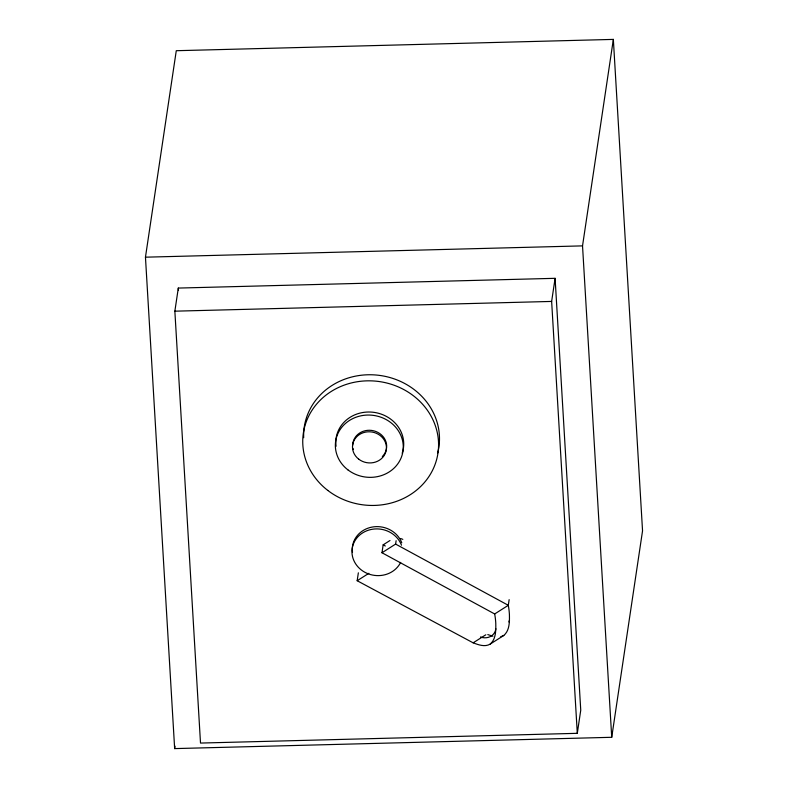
<?xml version="1.0" encoding="UTF-8"?>
<svg xmlns="http://www.w3.org/2000/svg" width="788" height="788" viewBox="0 0 788 788"><rect width="100%" height="100%" fill="white"/><g stroke="black" fill="none" stroke-linecap="round" stroke-linejoin="round"><path stroke-width="1.18" d="M145.455 257.184L176.276 50.708L613.35 39.4L642.545 530.817L611.724 737.292L174.65 748.6L145.455 257.184L582.529 245.876L613.35 39.4M174.857 311.181L178.305 288.073L555.097 278.322L580.746 710.205L577.299 733.323L200.507 743.064L174.857 311.181L551.639 301.43L555.097 278.322M174.65 748.6L175.005 746.167M509.146 599.648L508.299 605.302L508.674 607.499A66.369 49.417 57.6 0 1 509.412 614.502C509.54 621.643 509.747 630.41 503.798 635.453L490.166 644.111C484.876 647.283 478.424 644.811 473.145 642.831L357.171 580.726L358.353 572.817M490.166 644.111C496.115 639.068 495.898 630.301 495.77 623.16A66.369 49.417 57.6 0 0 495.041 616.157L494.667 613.96L381.983 552.752L383.165 544.843L389.981 540.509M381.983 552.752L395.615 544.094L396.128 540.706M495.888 628.735C494.933 636.192 486.984 639.501 480.483 636.98M508.92 621.968L509.521 620.077M357.171 580.726L368.863 573.309M494.667 613.96L508.299 605.302L395.615 544.094M473.145 642.831L485.812 634.793M503.798 635.453L500.754 636.734M492.933 636.241L487.782 634.576M400.56 538.48L402.826 539.366M383.165 544.843L385.312 546.005M582.529 245.876L611.724 737.292M551.639 301.43L577.299 733.323M178.305 288.073L178.452 290.526M303.685 437.714A68.044 62.183 8.5 0 1 378.161 375.226A68.044 62.183 8.5 0 1 437.685 452.933M336.082 446.264A34.022 31.087 8.5 0 1 372.763 412.213A34.022 31.087 8.5 0 1 402.185 453.228M352.709 445.171A17.011 15.543 8.5 0 1 375.896 431.499A17.011 15.543 8.5 0 1 382.338 456.548M353.32 449.584A17.011 15.543 8.5 0 1 353.044 448.49M352.492 552.309A25.521 23.315 8.5 0 1 371.887 527.113A25.521 23.315 8.5 0 1 401.772 542.774M400.649 562.405A25.521 23.315 8.5 0 1 361.131 569.822A25.521 23.315 8.5 0 1 362.943 532.698A25.521 23.315 8.5 0 1 401.496 545.207M327.778 490.412A68.044 62.183 8.5 0 0 437.714 454.666A68.044 62.183 8.5 0 0 346.484 384.337A68.044 62.183 8.5 0 0 327.778 490.412M347.872 469.835A34.022 31.087 8.5 0 0 402.845 451.957A34.022 31.087 8.5 0 0 357.23 416.803A34.022 31.087 8.5 0 0 347.872 469.835M358.747 459.177A17.011 15.543 8.5 0 0 386.228 450.244A17.011 15.543 8.5 0 0 363.416 432.661A17.011 15.543 8.5 0 0 358.747 459.177"/></g></svg>
